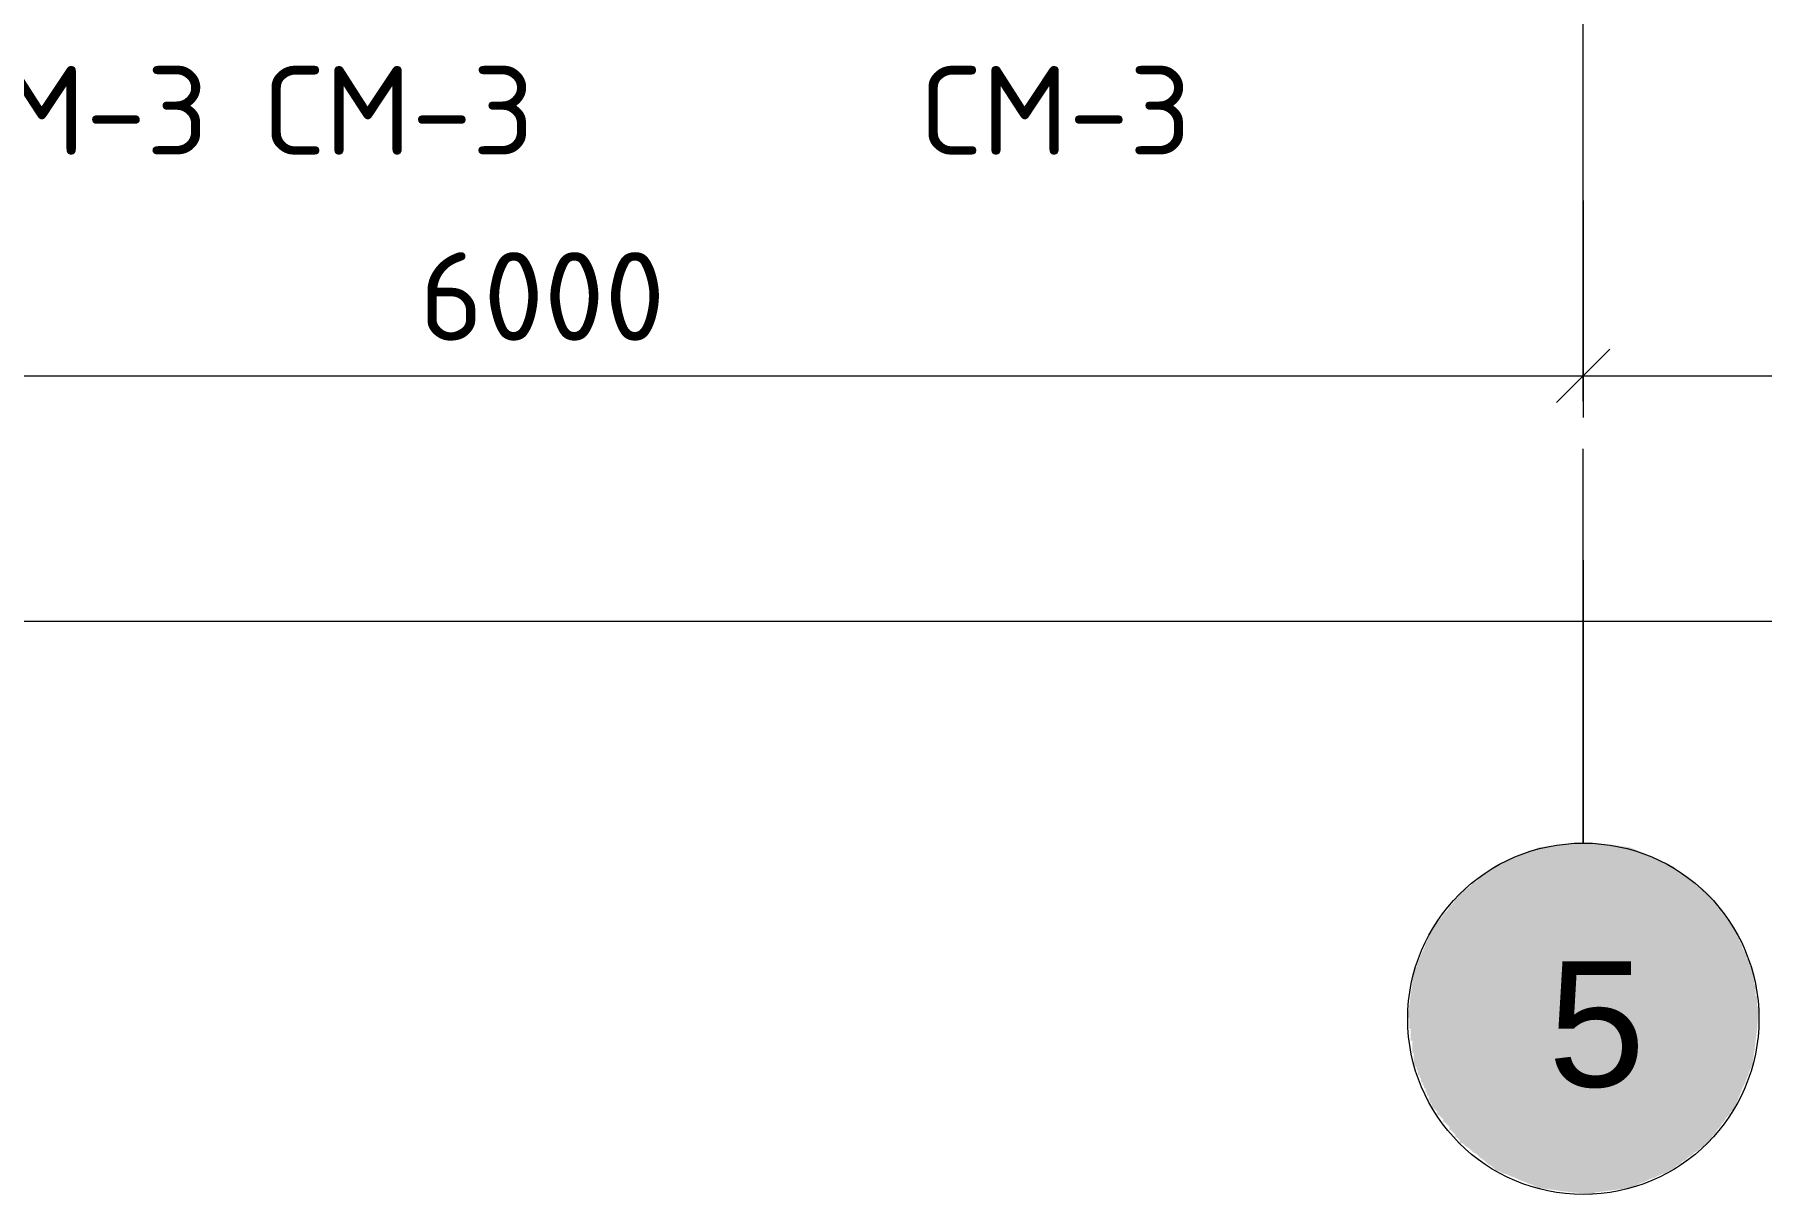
# Model space of a CAD drawing. Header units: millimetres. Extents: x -84737 to 172119, y -43083 to 59399.
# Drawn here: x 113594 to 118510, y 28729 to 32030 of the extents above; entities that cross this region are included whole.
import ezdxf

# ---------------------------------------------------------------- set-up
doc = ezdxf.new("R2010")
doc.units = ezdxf.units.MM
doc.layers.add('PDF _Геометрия', color=7, linetype='Continuous')
doc.layers.add('PDF _Текст', color=7, linetype='Continuous')
doc.layers.add('PDF _Сплошная заливка', color=7, linetype='Continuous', true_color=0xffffff)
doc.styles.add('PDF GOSTCommon', font='arial.ttf')
doc.styles.add('PDF ISOCPEUR', font='isocpeur.ttf')

msp = doc.modelspace()

# ---------------------------------------------------------------- hatches: boundary and pattern name
at = {"layer": 'PDF _Сплошная заливка', "transparency": 33554559}
for points in [[(118104.4, 29720.6), (118036.7, 29729.1), (117973.2, 29729.1), (117939.3, 29724.8), (117909.7, 29720.6), (117875.8, 29716.4), (117858.9, 29707.9), (117846.2, 29703.7), (117837.7, 29699.4), (117825, 29695.2), (117808.1, 29686.7), (117795.4, 29682.5), (117786.9, 29678.3), (117774.2, 29674), (117765.8, 29669.8), (117753.1, 29665.6), (117740.4, 29652.9), (117731.9, 29648.6), (117719.2, 29635.9), (117710.7, 29631.7), (117698, 29619), (117689.6, 29614.8), (117676.9, 29602.1), (117668.4, 29597.8), (117659.9, 29589.4), (117651.5, 29585.1), (117647.2, 29576.7), (117638.8, 29568.2), (117634.5, 29559.7), (117621.8, 29547), (117617.6, 29538.6), (117604.9, 29525.9), (117600.7, 29517.4), (117588, 29504.7), (117583.7, 29496.3), (117571, 29483.6), (117566.8, 29470.9), (117562.6, 29462.4), (117558.3, 29449.7), (117554.1, 29441.2), (117549.9, 29428.5), (117541.4, 29411.6), (117537.2, 29398.9), (117532.9, 29390.4), (117528.7, 29377.7), (117520.2, 29360.8), (117516, 29326.9), (117511.8, 29297.3), (117507.5, 29263.4), (117503.3, 29233.8), (117507.5, 29229.6), (117507.5, 29199.9), (117511.8, 29199.9), (117511.8, 29166.1), (117516, 29166.1), (117516, 29132.2), (117520.2, 29132.2), (117520.2, 29098.3), (117524.5, 29098.3), (117524.5, 29089.9), (117528.7, 29089.9), (117528.7, 29081.4), (117532.9, 29081.4), (117532.9, 29068.7), (117537.2, 29068.7), (117537.2, 29060.2), (117541.4, 29060.2), (117541.4, 29047.5), (117545.6, 29047.5), (117545.6, 29039.1), (117549.9, 29039.1), (117549.9, 29030.6), (117554.1, 29030.6), (117554.1, 29017.9), (117558.3, 29017.9), (117558.3, 29009.5), (117562.6, 29009.5), (117562.6, 28996.8), (117566.8, 28996.8), (117566.8, 28988.3), (117571, 28988.3), (117571, 28975.6), (117575.3, 28975.6), (117588, 28962.9), (117588, 28954.4), (117592.2, 28954.4), (117604.9, 28941.7), (117604.9, 28933.3), (117609.1, 28933.3), (117621.8, 28920.6), (117621.8, 28912.1), (117626.1, 28912.1), (117638.8, 28899.4), (117638.8, 28890.9), (117643, 28890.9), (117651.5, 28882.5), (117651.5, 28874), (117659.9, 28874), (117668.4, 28865.5), (117676.9, 28861.3), (117689.6, 28848.6), (117698, 28844.4), (117710.7, 28831.7), (117719.2, 28827.4), (117731.9, 28814.7), (117740.4, 28810.5), (117753.1, 28797.8), (117765.8, 28793.6), (117774.2, 28789.3), (117786.9, 28785.1), (117795.4, 28780.9), (117808.1, 28776.6), (117825, 28768.2), (117837.7, 28763.9), (117846.2, 28759.7), (117858.9, 28755.5), (117875.8, 28747), (117909.7, 28742.8), (117939.3, 28738.5), (117973.2, 28734.3), (118036.7, 28730.1), (118036.7, 28734.3), (118104.4, 28742.8), (118134, 28747), (118146.7, 28751.2), (118163.7, 28759.7), (118176.4, 28763.9), (118193.3, 28772.4), (118206, 28776.6), (118222.9, 28785.1), (118235.6, 28789.3), (118261, 28802), (118269.5, 28810.5), (118278, 28814.7), (118286.4, 28823.2), (118294.9, 28827.4), (118303.4, 28835.9), (118311.8, 28840.1), (118320.3, 28848.6), (118328.8, 28852.8), (118337.2, 28861.3), (118345.7, 28865.5), (118366.9, 28886.7), (118371.1, 28895.2), (118379.5, 28903.6), (118383.8, 28912.1), (118392.2, 28920.6), (118396.5, 28929), (118404.9, 28937.5), (118409.2, 28946), (118417.6, 28954.4), (118421.9, 28962.9), (118430.3, 28971.4), (118443, 28996.8), (118447.3, 29009.5), (118451.5, 29017.9), (118455.7, 29030.6), (118464.2, 29047.5), (118468.4, 29060.2), (118472.7, 29068.7), (118476.9, 29081.4), (118481.1, 29089.9), (118485.4, 29102.6), (118489.6, 29132.2), (118498.1, 29199.9), (118502.3, 29263.4), (118498.1, 29263.4), (118498.1, 29293.1), (118493.8, 29293.1), (118493.8, 29326.9), (118489.6, 29326.9), (118489.6, 29356.6), (118485.4, 29356.6), (118485.4, 29369.3), (118481.1, 29369.3), (118481.1, 29377.7), (118476.9, 29377.7), (118476.9, 29390.4), (118472.7, 29390.4), (118472.7, 29398.9), (118468.4, 29398.9), (118468.4, 29411.6), (118464.2, 29411.6), (118464.2, 29420.1), (118460, 29420.1), (118460, 29428.5), (118455.7, 29428.5), (118455.7, 29441.2), (118451.5, 29441.2), (118451.5, 29449.7), (118447.3, 29449.7), (118447.3, 29462.4), (118443, 29462.4), (118443, 29470.9), (118438.8, 29470.9), (118438.8, 29479.3), (118434.6, 29479.3), (118434.6, 29487.8), (118426.1, 29496.3), (118421.9, 29496.3), (118421.9, 29504.7), (118413.4, 29513.2), (118409.2, 29513.2), (118409.2, 29521.7), (118400.7, 29530.1), (118396.5, 29530.1), (118396.5, 29538.6), (118388, 29547), (118383.8, 29547), (118383.8, 29555.5), (118375.3, 29564), (118371.1, 29564), (118371.1, 29572.4), (118345.7, 29597.8), (118337.2, 29602.1), (118328.8, 29610.5), (118320.3, 29614.8), (118311.8, 29623.2), (118303.4, 29627.5), (118294.9, 29635.9), (118286.4, 29640.2), (118278, 29648.6), (118269.5, 29652.9), (118261, 29661.3), (118235.6, 29674), (118222.9, 29678.3), (118206, 29686.7), (118193.3, 29691), (118176.4, 29699.4), (118163.7, 29703.7), (118146.7, 29712.1), (118134, 29716.4)], [(118108.6, 29716.4), (118032.4, 29729.1), (117977.4, 29729.1), (117901.2, 29716.4), (117892.7, 29712.1), (117880, 29707.9), (117871.6, 29703.7), (117858.9, 29699.4), (117850.4, 29695.2), (117837.7, 29691), (117829.3, 29686.7), (117803.9, 29678.3), (117795.4, 29669.8), (117786.9, 29665.6), (117778.5, 29657.1), (117770, 29652.9), (117761.5, 29644.4), (117753.1, 29640.2), (117744.6, 29631.7), (117736.1, 29627.5), (117727.7, 29619), (117719.2, 29614.8), (117715, 29606.3), (117706.5, 29597.8), (117702.3, 29589.4), (117693.8, 29580.9), (117689.6, 29572.4), (117681.1, 29564), (117676.9, 29555.5), (117668.4, 29547), (117664.2, 29538.6), (117655.7, 29530.1), (117651.5, 29517.4), (117647.2, 29509), (117643, 29496.3), (117638.8, 29487.8), (117634.5, 29475.1), (117630.3, 29466.6), (117626.1, 29453.9), (117617.6, 29437), (117613.4, 29398.9), (117604.9, 29331.2), (117609.1, 29326.9), (117609.1, 29293.1), (117613.4, 29293.1), (117613.4, 29259.2), (117617.6, 29259.2), (117617.6, 29225.3), (117621.8, 29225.3), (117621.8, 29216.9), (117626.1, 29216.9), (117626.1, 29204.2), (117630.3, 29204.2), (117630.3, 29195.7), (117634.5, 29195.7), (117634.5, 29183), (117638.8, 29183), (117638.8, 29174.5), (117643, 29174.5), (117643, 29161.8), (117647.2, 29161.8), (117647.2, 29153.4), (117651.5, 29153.4), (117651.5, 29140.7), (117655.7, 29140.7), (117655.7, 29128), (117659.9, 29128), (117668.4, 29119.5), (117668.4, 29111), (117672.6, 29111), (117681.1, 29102.6), (117681.1, 29094.1), (117685.3, 29094.1), (117693.8, 29085.6), (117693.8, 29077.2), (117698, 29077.2), (117706.5, 29068.7), (117706.5, 29060.2), (117710.7, 29060.2), (117719.2, 29051.8), (117719.2, 29043.3), (117727.7, 29043.3), (117736.1, 29034.8), (117744.6, 29030.6), (117753.1, 29022.1), (117761.5, 29017.9), (117770, 29009.5), (117778.5, 29005.2), (117786.9, 28996.8), (117795.4, 28992.5), (117803.9, 28984.1), (117829.3, 28975.6), (117837.7, 28971.4), (117850.4, 28967.1), (117858.9, 28962.9), (117871.6, 28958.7), (117880, 28954.4), (117892.7, 28950.2), (117901.2, 28946), (117968.9, 28937.5), (118040.9, 28933.3), (118040.9, 28937.5), (118108.6, 28946), (118121.3, 28950.2), (118129.8, 28954.4), (118142.5, 28958.7), (118151, 28962.9), (118163.7, 28967.1), (118172.1, 28971.4), (118184.8, 28975.6), (118210.2, 28988.3), (118218.7, 28996.8), (118227.2, 29001), (118235.6, 29009.5), (118244.1, 29013.7), (118252.6, 29022.1), (118261, 29026.4), (118269.5, 29034.8), (118278, 29039.1), (118294.9, 29056), (118299.1, 29064.5), (118307.6, 29072.9), (118311.8, 29081.4), (118320.3, 29089.9), (118324.5, 29098.3), (118333, 29106.8), (118337.2, 29115.3), (118345.7, 29123.7), (118354.2, 29140.7), (118358.4, 29153.4), (118362.6, 29161.8), (118366.9, 29174.5), (118371.1, 29183), (118375.3, 29195.7), (118379.5, 29204.2), (118388, 29229.6), (118400.7, 29305.8), (118404.9, 29356.6), (118400.7, 29356.6), (118400.7, 29382), (118396.5, 29382), (118396.5, 29407.4), (118392.2, 29407.4), (118392.2, 29432.8), (118388, 29432.8), (118388, 29445.5), (118383.8, 29445.5), (118383.8, 29453.9), (118379.5, 29453.9), (118379.5, 29466.6), (118375.3, 29466.6), (118375.3, 29475.1), (118371.1, 29475.1), (118371.1, 29487.8), (118366.9, 29487.8), (118366.9, 29496.3), (118362.6, 29496.3), (118362.6, 29509), (118358.4, 29509), (118358.4, 29517.4), (118354.2, 29517.4), (118354.2, 29525.9), (118349.9, 29525.9), (118349.9, 29534.3), (118341.5, 29542.8), (118337.2, 29542.8), (118337.2, 29551.3), (118328.8, 29559.7), (118324.5, 29559.7), (118324.5, 29568.2), (118316.1, 29576.7), (118311.8, 29576.7), (118311.8, 29585.1), (118303.4, 29593.6), (118299.1, 29593.6), (118299.1, 29602.1), (118278, 29623.2), (118269.5, 29627.5), (118261, 29635.9), (118252.6, 29640.2), (118244.1, 29648.6), (118235.6, 29652.9), (118227.2, 29661.3), (118218.7, 29665.6), (118210.2, 29674), (118184.8, 29686.7), (118172.1, 29691), (118163.7, 29695.2), (118151, 29699.4), (118142.5, 29703.7), (118129.8, 29707.9), (118121.3, 29712.1)]]:
    msp.add_hatch(color=256, dxfattribs=at).paths.add_polyline_path(points)

# ---------------------------------------------------------------- linework, layer by layer
at = {"layer": 'PDF _Геометрия', "lineweight": 9}
for points in [[(118002.8, 31303.8), (118002.8, 32302.8)], [(118002.8, 30986.3), (118002.8, 31989.5)], [(118002.8, 31557.8), (118002.8, 31058.2), (118002.8, 30939.7)], [(118079, 31134.4), (118002.8, 31058.2), (117926.6, 30982.1)], [(118002.8, 31049.8), (118002.8, 31104.8)], [(94183.4, 31058.2), (97904.3, 31058.2), (103902.5, 31058.2), (112004.6, 31058.2), (118002.8, 31058.2), (124305.8, 31058.2), (127002.3, 31058.2), (129703, 31058.2), (132255.5, 31058.2), (134803.8, 31058.2), (137204, 31058.2), (139942.7, 31058.2), (143625.5, 31058.2)], [(118002.8, 30533.4), (118002.8, 29729.1), (118002.8, 30850.8)], [(118002.8, 30736.5), (118002.8, 30787.3)], [(94183.4, 30359.8), (143625.5, 30359.8)]]:
    msp.add_lwpolyline(points, dxfattribs=at)
msp.add_circle((118003.3, 29228.5), 500, dxfattribs=at)

# ---------------------------------------------------------------- texts
at = {"layer": 'PDF _Текст', "attachment_point": 4}
for s, insert, char_height, style in [('СМ-3 СМ-3', (113322.2, 31813.9), 252.37, 'PDF ISOCPEUR'), ('СМ-3', (116120.3, 31813.9), 252.37, 'PDF ISOCPEUR'), ('6000', (114689.6, 31284.5), 251.76, 'PDF ISOCPEUR'), ('5', (117902.5, 29211), 356.7, 'PDF GOSTCommon')]:
    msp.add_mtext(s, dxfattribs=dict(at, insert=insert, char_height=char_height, style=style))

doc.saveas('drawing.dxf')
